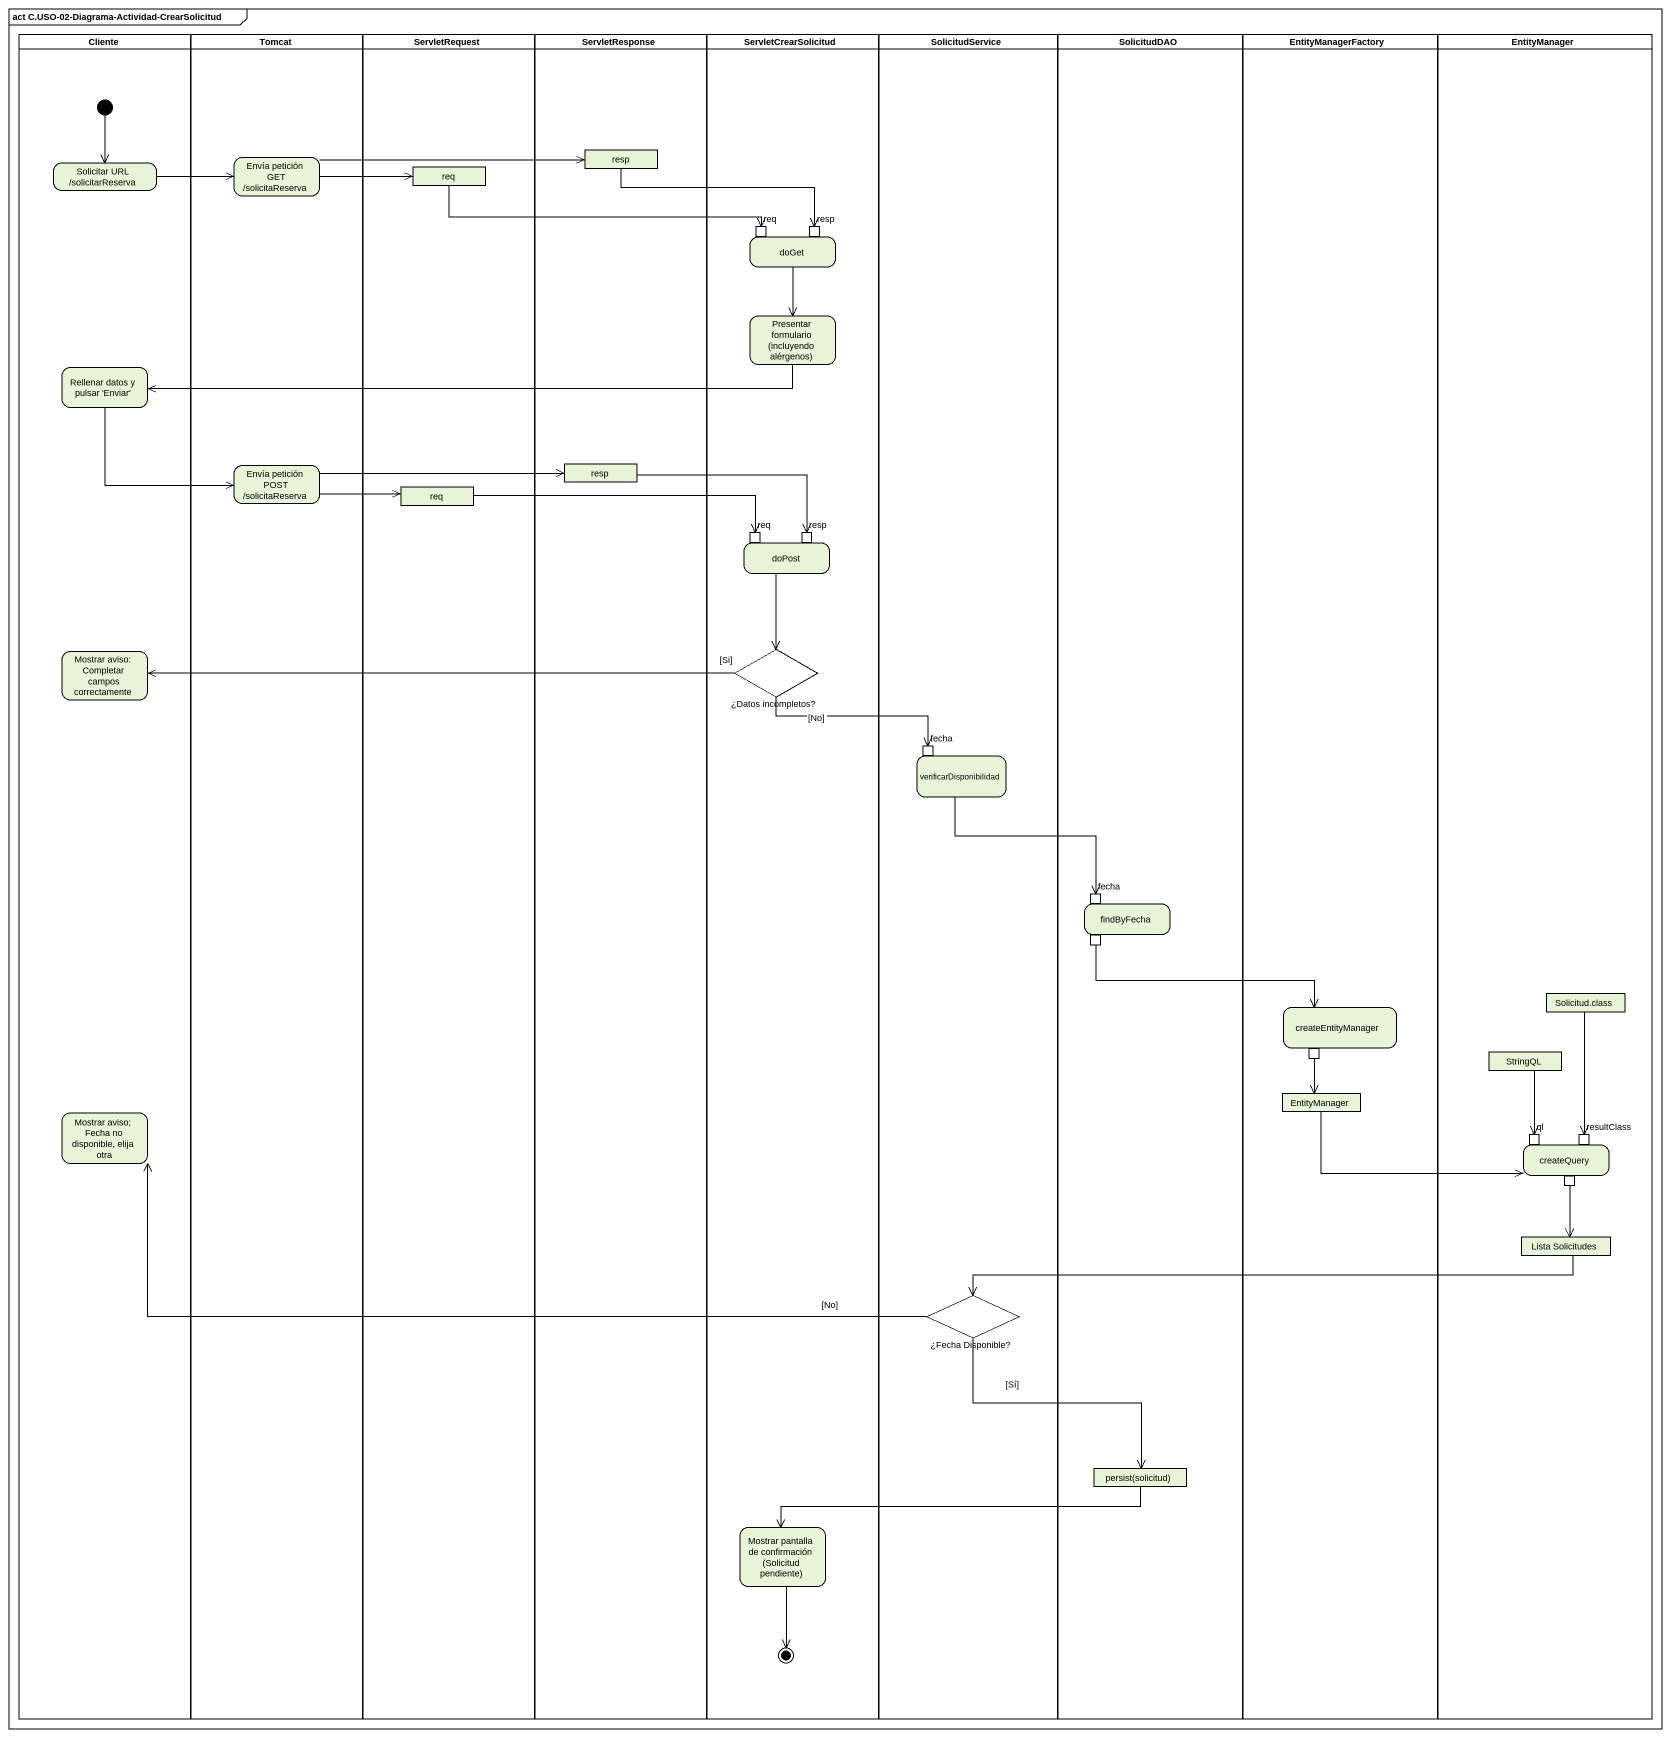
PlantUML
@startuml
mainframe act C.USO-02-Diagrama-Actividad-CrearSolicitud
hide empty description
state Cliente <<partition>> {
  state "Solicitar URL /solicitarReserva" as Solicitar_URL
  state "Rellenar datos y pulsar 'Enviar'" as Rellenar_datos_y_pulsar
  state "Mostrar aviso: Completar campos correctamente" as Mostrar_aviso_Completar
  state "Mostrar aviso; Fecha no disponible, elija otra" as Mostrar_aviso_Fecha_no
  [*] --> Solicitar_URL
}
state Tomcat <<partition>> {
  state "Envía petición GET /solicitaReserva" as Envía_petición_GET
  state "Envía petición POST /solicitaReserva" as Envía_petición_POST
}
state ServletRequest <<partition>> {
  state req <<object>>
  state "req" as req_3 <<object>>
}
state ServletResponse <<partition>> {
  state resp <<object>>
  state "resp" as resp_3 <<object>>
}
state ServletCrearSolicitud <<partition>> {
  state doGet {
    state "req" as req_2 <<inputPin>>
    state "resp" as resp_2 <<inputPin>>
  }
  state "Presentar formulario (incluyendo alérgenos)" as Presentar_formulario
  state doPost {
    state "req" as req_4 <<inputPin>>
    state "resp" as resp_4 <<inputPin>>
  }
  state "¿Datos incompletos?" as Datos_incompletos <<choice>>
  state "Mostrar pantalla de confirmación (Solicitud pendiente)" as Mostrar_pantalla_de
  Mostrar_pantalla_de --> [*]
}
state SolicitudService <<partition>> {
  state verificarDisponibilidad {
    state fecha <<inputPin>>
  }
  state "¿Fecha Disponible?" as Fecha_Disponible <<choice>>
}
state SolicitudDAO <<partition>> {
  state findByFecha {
    state "fecha" as fecha_2 <<inputPin>>
    state pin1 <<outputPin>>
  }
  state "persist(solicitud)" as persist_solicitud <<object>>
}
state EntityManagerFactory <<partition>> {
  state createEntityManager {
    state pin2 <<outputPin>>
  }
  state "EntityManager" as EntityManager_2 <<object>>
}
state EntityManager <<partition>> {
  state "Solicitud.class" as Solicitud_class <<object>>
  state StringQL <<object>>
  state createQuery {
    state ql <<inputPin>>
    state resultClass <<inputPin>>
    state pin3 <<outputPin>>
  }
  state "Lista Solicitudes" as Lista_Solicitudes <<object>>
}
Solicitar_URL -right-> Envía_petición_GET
Envía_petición_GET -right-> req
Envía_petición_GET -right-> resp
req -right-> req_2
resp -right-> resp_2
doGet --> Presentar_formulario
Presentar_formulario -left-> Rellenar_datos_y_pulsar
Rellenar_datos_y_pulsar -right-> Envía_petición_POST
Envía_petición_POST -right-> req_3
Envía_petición_POST -right-> resp_3
req_3 -right-> req_4
resp_3 -right-> resp_4
doPost --> Datos_incompletos
Datos_incompletos -left-> Mostrar_aviso_Completar : [Si]
Datos_incompletos -right-> fecha : [No]
verificarDisponibilidad --> fecha_2
pin1 -right-> createEntityManager
Solicitud_class --> resultClass
pin2 --> EntityManager_2
StringQL --> ql
EntityManager_2 -right-> createQuery
pin3 --> Lista_Solicitudes
Lista_Solicitudes -left-> Fecha_Disponible
Fecha_Disponible -left-> Mostrar_aviso_Fecha_no : [No]
Fecha_Disponible --> persist_solicitud : [Sí]
persist_solicitud -left-> Mostrar_pantalla_de
@enduml
